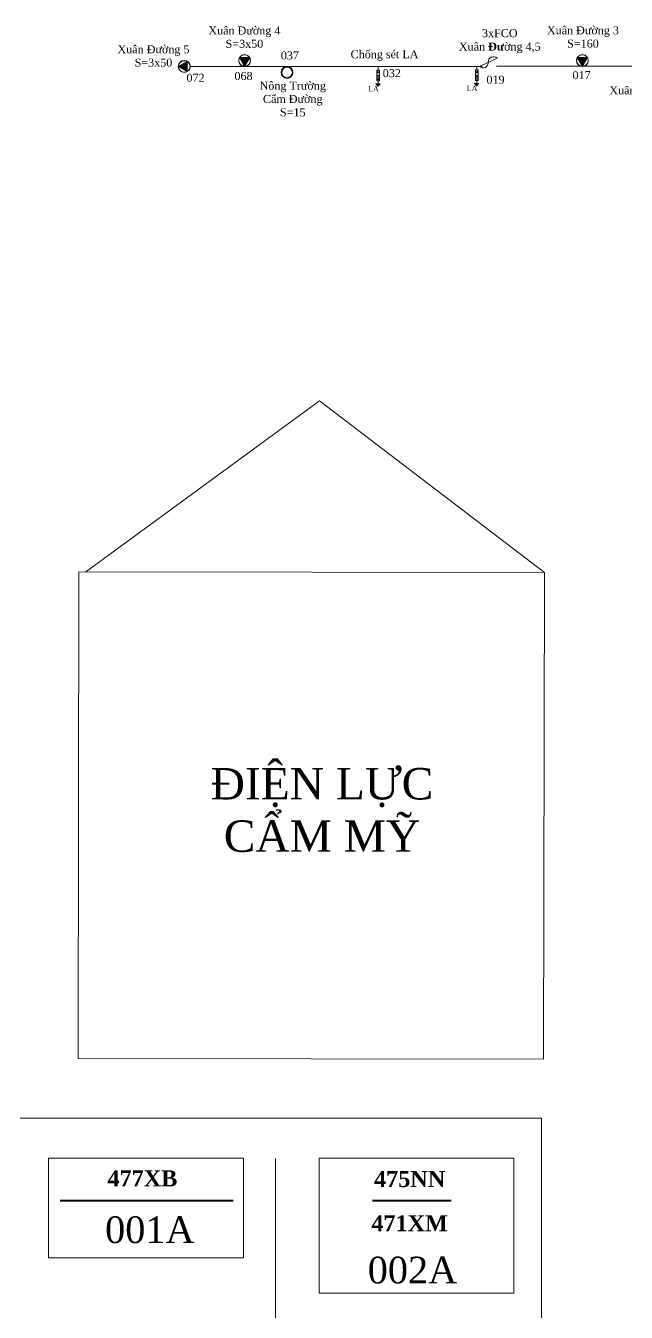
# Model space of a CAD drawing. Header units: inches. Extents: x 4393 to 9189, y -189 to 2360.
# Drawn here: x 8050.3 to 8106.6, y 1156.7 to 1277.3 of the extents above; entities that cross this region are included whole.
import ezdxf
from ezdxf.enums import TextEntityAlignment as Align

# ---------------------------------------------------------------- set-up
doc = ezdxf.new("R2010")
doc.units = ezdxf.units.IN
doc.header["$MEASUREMENT"] = 0
for name, color, linetype, lineweight in [('Day 22kV', 1, 'Continuous', 25), ('Khung', 7, 'Continuous', 20), ('TBA', 5, 'Continuous', 18), ('Text', 7, 'Continuous', 15), ('Thiet bi', 3, 'Continuous', 18)]:
    doc.layers.add(name, color=color, linetype=linetype, lineweight=lineweight)
doc.styles.add('TimeNRoman', font='times.ttf')
doc.styles.add('TimeNRoman-B', font='timesbd.ttf')

# ---------------------------------------------------------------- blocks, each defined once
blk = doc.blocks.new('TBA 3P')
h = blk.add_hatch(color=4)
h.set_gradient(color1=(0, 0, 255), one_color=1, tint=1, name='INVSPHERICAL')
h.paths.add_polyline_path([(-0.01, 1.58), (0, 1.6, 0.414214), (-0.8, 0.8, 0.131652), (-0.69, 0.4), (-0.68, 0.42, -0.12747), (-0.78, 0.8, -0.409402)])
h = blk.add_hatch(color=4)
h.set_gradient(color1=(0, 0, 255), one_color=1, tint=1, name='INVSPHERICAL')
h.paths.add_polyline_path([(0.8, 0.8, 1), (-0.8, 0.8, 1)])
h.paths.add_polyline_path([(-0.78, 0.8, -1), (0.78, 0.8, -1)], flags=16)
h = blk.add_hatch()
h.set_pattern_fill('AR-HBONE', color=4, scale=0.25, style=0)
h.paths.add_polyline_path([(0.69, 0.4), (0.67, 0.4, -0.566432), (-0.67, 0.4), (-0.69, 0.4, 0.57735)])
h = blk.add_hatch(color=4)
h.set_gradient(color1=(0, 0, 255), one_color=1, tint=1, name='SPHERICAL')
h.paths.add_polyline_path([(0, 1.6), (0.01, 1.58, -0.409402), (0.78, 0.8, -0.12747), (0.68, 0.42), (0.69, 0.4, 0.131652), (0.8, 0.8, 0.414214)])
at = {"color": 0}
blk.add_lwpolyline([(0, 1.6, 0, 1.39, 0), (0, 0.4, 0, 0, 0)], format="xyseb", dxfattribs=at)
blk.add_lwpolyline([(-0.69, 0.4), (0.69, 0.4), (0, 1.6)], close=True, dxfattribs=at)
for radius in [0.8, 0.778]:
    blk.add_circle((0, 0.8), radius, dxfattribs=at)
blk = doc.blocks.new('TBA 1P')
h = blk.add_hatch(color=4)
h.set_gradient(color1=(0, 0, 255), one_color=1, tint=1, name='SPHERICAL')
h.paths.add_polyline_path([(0.8, 0.8, 1), (-0.8, 0.8, 1)])
h.paths.add_polyline_path([(-0.77, 0.8, -1), (0.77, 0.8, -1)], flags=16)
at = {"color": 0}
for radius in [0.8, 0.769, 0.759, 0.759, 0.748, 0.737, 0.726, 0.715]:
    blk.add_circle((0, 0.8), radius, dxfattribs=at)
blk = doc.blocks.new('FCO')
at = {"color": 0}
blk.add_lwpolyline([(0, 0, 0.707499), (1.13, 0.53, -0.707499), (2.26, 1.05, -5.301682)], format="xyb", dxfattribs=at)
blk.add_lwpolyline([(0, 0), (2.26, 1.05)], dxfattribs=at)
blk = doc.blocks.new('LA')
at = {"color": 0}
for p, q in [((0.52, -1.72), (0.52, -2.28)), ((0.33, -2.28), (0.53, -2.69)), ((0.33, -2.28), (0.74, -2.28)), ((0.33, -3.92), (0.33, -2.28)), ((0.33, -2.69), (0.74, -2.69)), ((0.33, -3.1), (0.74, -3.1)), ((0.33, -3.3), (0.74, -3.3)), ((0.33, -3.51), (0.74, -3.51)), ((0.33, -3.71), (0.74, -3.71)), ((0.74, -3.92), (0.33, -3.92)), ((0.53, -2.69), (0.74, -2.28)), ((0.53, -3.92), (0.53, -4.39)), ((0.74, -2.28), (0.74, -3.92)), ((0.88, -4.39), (0.14, -4.39)), ((0.22, -4.48), (0.8, -4.48)), ((0.3, -4.58), (0.72, -4.58)), ((0.38, -4.67), (0.64, -4.67)), ((0.46, -4.77), (0.56, -4.77))]:
    blk.add_line(p, q, dxfattribs=at)

msp = doc.modelspace()

# ---------------------------------------------------------------- linework, layer by layer
at = {"layer": 'Day 22kV', "color": 50, "lineweight": 15}
for points in [[(8092.85, 1273.47), (8065.74, 1273.46)], [(8093.11, 1273.47), (8090.58, 1273.47)]]:
    msp.add_lwpolyline(points, dxfattribs=at)
at = {"layer": 'Day 22kV', "color": 50, "lineweight": 30}
msp.add_lwpolyline([(8136.96, 1273.5), (8094.45, 1273.47)], dxfattribs=at)
at = {"layer": 'Khung', "color": 2, "ltscale": 20, "const_width": 0.203}
for points in [[(8069.78, 1167.19), (8053.53, 1167.19)], [(8090.21, 1167.19), (8082.82, 1167.19)]]:
    msp.add_lwpolyline(points, dxfattribs=at)
at = {"layer": 'Text', "color": 4}
for p, q in [((8055.24, 1180.51), (8098.86, 1180.44)), ((8073.74, 1171.14), (8073.74, 1100.17))]:
    msp.add_line(p, q, dxfattribs=at)
at = {"layer": 'Text', "color": 4, "lineweight": 15}
for points in [[(8055.97, 1226.11), (8077.85, 1242.12), (8098.93, 1226.04), (8098.93, 1226.04)], [(8055.24, 1180.51), (8055.31, 1226.11), (8098.93, 1226.04), (8098.86, 1180.44)]]:
    msp.add_lwpolyline(points, dxfattribs=at)
at = {"layer": 'Text', "color": 4}
for points in [[(8027.93, 1174.92), (8098.67, 1174.92), (8098.67, 1096.48), (8027.93, 1096.48)], [(8052.47, 1171.18), (8070.73, 1171.18), (8070.73, 1161.85), (8052.47, 1161.85)], [(8077.83, 1171.18), (8096.07, 1171.18), (8096.07, 1158.53), (8077.83, 1158.53)]]:
    msp.add_lwpolyline(points, close=True, dxfattribs=at)

# ---------------------------------------------------------------- block references
at = {"layer": 'TBA', "lineweight": 15, "yscale": 0.6955199999999877, "zscale": 0.6955200000001468}
for name, p, xscale, rotation in [('TBA 3P', (8070.84, 1274.57), 0.6955200000002151, 180), ('TBA 3P', (8102.49, 1274.57), 0.6955200000002151, 180), ('TBA 3P', (8065.74, 1273.46), 0.6955199999999877, 90), ('TBA 1P', (8075.37, 1272.9), 0.6955199999999877, 90)]:
    msp.add_blockref(name, p, dxfattribs=dict(at, xscale=xscale, rotation=rotation))
at = {"layer": 'Thiet bi', "lineweight": 15}
for name, p, xscale, yscale, zscale in [('FCO', (8092.85, 1273.47), 0.725760000000264, 0.7257600000000366, 0.7257600000000735), ('LA', (8083.03, 1274.48), 0.6037500000002183, 0.6037500000002183, 0.6037500000001272), ('LA', (8092.27, 1274.51), 0.6037500000002183, 0.6037500000002183, 0.6037500000001272)]:
    msp.add_blockref(name, p, dxfattribs=dict(at, xscale=xscale, yscale=yscale, zscale=zscale))

# ---------------------------------------------------------------- texts
at = {"layer": 'Text', "color": 4, "lineweight": 15, "style": 'TimeNRoman'}
for s, height, p in [('037', 0.75, (8075.08, 1274.12)), ('068', 0.75, (8070.74, 1272.19)), ('032', 0.75, (8084.63, 1272.46)), ('017', 0.75, (8102.41, 1272.27)), ('072', 0.75, (8066.24, 1272.02)), ('019', 0.75, (8094.35, 1271.85)), ('LA', 0.5, (8082.91, 1271.12)), ('LA', 0.5, (8092.15, 1271.15))]:
    msp.add_text(s, height=height, dxfattribs=at).set_placement(p, align=Align.CENTER)
at = {"layer": 'Text', "color": 5, "ltscale": 1.5, "style": 'TimeNRoman-B'}
msp.add_text('477XB', height=1.5, dxfattribs=at).set_placement((8061.26, 1168.53), align=Align.CENTER)
at = {"layer": 'Text', "color": 6, "ltscale": 1.5, "style": 'TimeNRoman-B'}
msp.add_text('475NN', height=1.5, dxfattribs=at).set_placement((8086.3, 1168.47), align=Align.CENTER)
at = {"layer": 'Text', "color": 3, "ltscale": 1.5, "style": 'TimeNRoman'}
for s, p in [('001A', (8061.96, 1163.22)), ('002A', (8086.57, 1159.44))]:
    msp.add_text(s, height=2.5, dxfattribs=at).set_placement(p, align=Align.CENTER)
at = {"layer": 'Text', "color": 30, "ltscale": 1.5, "style": 'TimeNRoman-B'}
msp.add_text('471XM', height=1.5, dxfattribs=at).set_placement((8086.3, 1164.32), align=Align.CENTER)
at = {"layer": 'Text', "color": 4, "lineweight": 15, "attachment_point": 5, "style": 'TimeNRoman'}
for s, insert, char_height, width in [('Xuân {\\fTimes New Roman|b0|i0|c238|p34;Đ\\fTimes New Roman|b0|i0|c163|p18;ư}ờng 4\\PS=3x50', (8070.82, 1276.2), 0.75, 6.8946), ('3xFCO\\PXuân {\\fTimes New Roman|b1|i0|c238|p18;Đ\\fTimes New Roman|b1|i0|c163|p18;ư}ờng 4,5', (8094.75, 1275.83), 0.75, 9.413), ('Xuân {\\fTimes New Roman|b0|i0|c238|p34;Đ\\fTimes New Roman|b0|i0|c163|p18;ư}ờng 3\\PS=160', (8102.54, 1276.22), 0.75, 6.8946), ('Xuân {\\fTimes New Roman|b0|i0|c238|p18;Đ\\fTimes New Roman|b0|i0|c163|p18;ư}ờng 5\\PS=3x50', (8062.3, 1274.44), 0.75, 6.8946), ('Chống sét LA', (8083.95, 1274.48), 0.75, 9.413), ('Nông Tr{\\fTimes New Roman|b0|i0|c163|p18;ư}ờng\\PCẩm {\\fTimes New Roman|b0|i0|c238|p34;Đ\\fTimes New Roman|b0|i0|c163|p18;ư}ờng\\PS=15', (8075.35, 1270.41), 0.75, 6.8946), ('Xuân {\\fTimes New Roman|b0|i0|c238|p34;Đ\\fTimes New Roman|b0|i0|c163|p18;ư}ờng 3A\\PS=250', (8108.8, 1270.59), 0.75, 7.6559), ('ĐIỆN LỰC \\PCẨM MỸ', (8078.09, 1203.78), 2.9444, 26.6512)]:
    msp.add_mtext(s, dxfattribs=dict(at, insert=insert, char_height=char_height, width=width))

doc.saveas('drawing.dxf')
